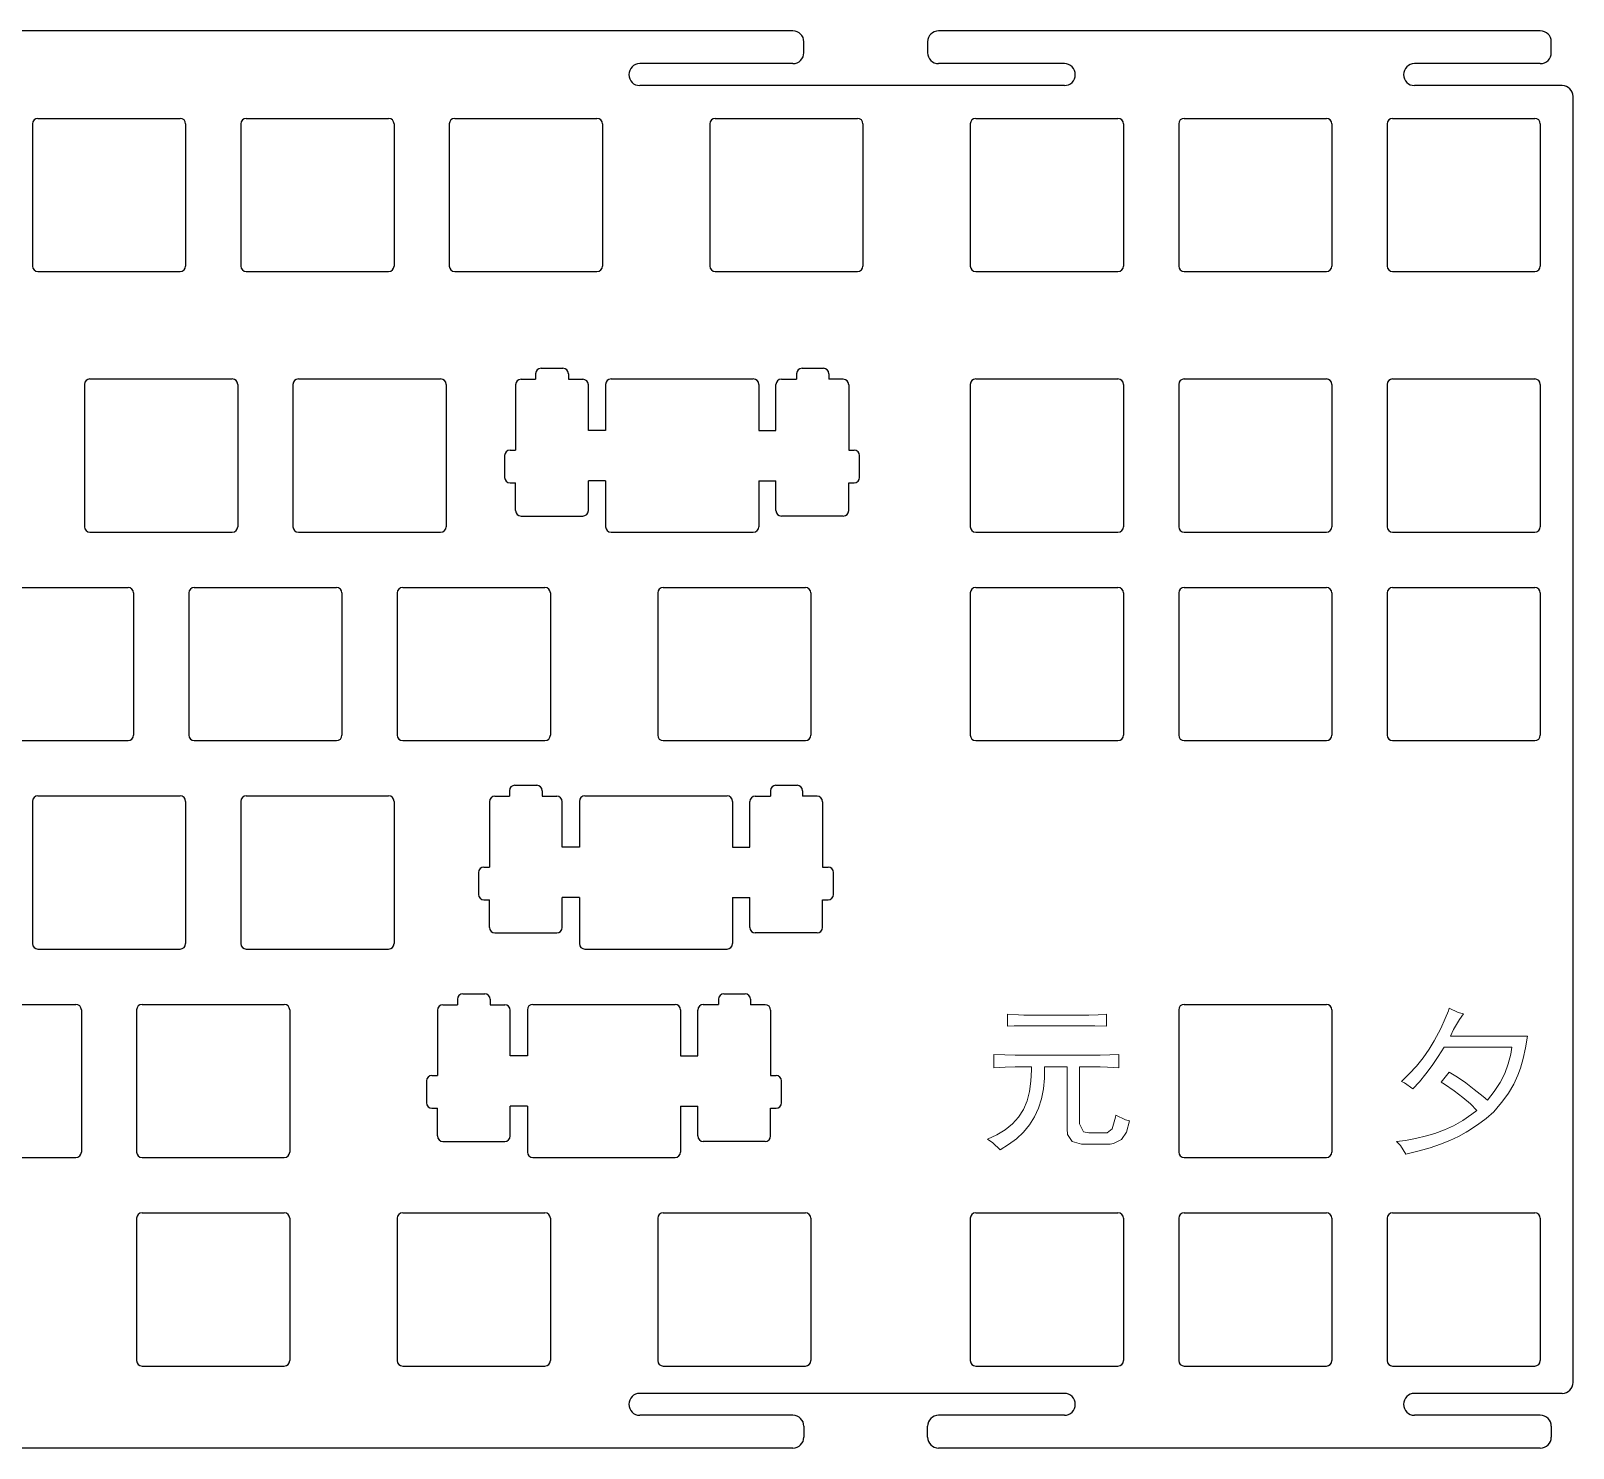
# Model space of a CAD drawing. Header units: millimetres. Extents: x 2270 to 2618, y 1811 to 2010.
# Drawn here: x 2477.2 to 2618.1, y 1811.5 to 1941 of the extents above; entities that cross this region are included whole.
import ezdxf

# ---------------------------------------------------------------- set-up
doc = ezdxf.new("R2010")
doc.units = ezdxf.units.MM
doc.layers.add('SUIT-00-06_PBL1', color=7, linetype='Continuous')

msp = doc.modelspace()

# ---------------------------------------------------------------- linework, layer by layer
for p, q in [((2477.8, 1933), (2490.8, 1933)), ((2496.85, 1933), (2509.85, 1933)), ((2515.9, 1933), (2528.9, 1933)), ((2539.71, 1933), (2552.71, 1933)), ((2563.52, 1933), (2576.52, 1933)), ((2582.57, 1933), (2595.57, 1933)), ((2601.62, 1933), (2614.62, 1933)), ((2477.3, 1932.5), (2477.3, 1919.5)), ((2491.3, 1932.5), (2491.3, 1919.5)), ((2496.35, 1932.5), (2496.35, 1919.5)), ((2510.35, 1932.5), (2510.35, 1919.5)), ((2515.4, 1932.5), (2515.4, 1919.5)), ((2529.4, 1932.5), (2529.4, 1919.5)), ((2539.21, 1932.5), (2539.21, 1919.5)), ((2553.21, 1932.5), (2553.21, 1919.5)), ((2563.02, 1932.5), (2563.02, 1919.5)), ((2577.02, 1932.5), (2577.02, 1919.5)), ((2582.07, 1932.5), (2582.07, 1919.5)), ((2596.07, 1932.5), (2596.07, 1919.5)), ((2601.12, 1932.5), (2601.12, 1919.5)), ((2615.12, 1932.5), (2615.12, 1919.5)), ((2477.8, 1919), (2490.8, 1919)), ((2496.85, 1919), (2509.85, 1919)), ((2515.9, 1919), (2528.9, 1919)), ((2539.71, 1919), (2552.71, 1919)), ((2563.52, 1919), (2576.52, 1919)), ((2582.57, 1919), (2595.57, 1919)), ((2601.62, 1919), (2614.62, 1919)), ((2523.79, 1910.16), (2525.79, 1910.16)), ((2547.65, 1910.16), (2549.59, 1910.16)), ((2482.56, 1909.19), (2495.56, 1909.19)), ((2501.61, 1909.19), (2514.61, 1909.19)), ((2521.96, 1909.16), (2523.29, 1909.16)), ((2523.29, 1909.66), (2523.29, 1909.16)), ((2526.29, 1909.66), (2526.29, 1909.16)), ((2526.29, 1909.16), (2527.61, 1909.16)), ((2530.19, 1909.19), (2543.19, 1909.19)), ((2545.76, 1909.17), (2547.15, 1909.17)), ((2547.15, 1909.66), (2547.15, 1909.17)), ((2550.09, 1909.66), (2550.09, 1909.16)), ((2551.41, 1909.16), (2550.09, 1909.16)), ((2563.52, 1909.19), (2576.52, 1909.19)), ((2582.57, 1909.19), (2595.57, 1909.19)), ((2601.62, 1909.19), (2614.62, 1909.19)), ((2482.06, 1908.69), (2482.06, 1895.69)), ((2496.06, 1908.69), (2496.06, 1895.69)), ((2501.11, 1908.69), (2501.11, 1895.69)), ((2515.11, 1908.69), (2515.11, 1895.69)), ((2521.46, 1908.66), (2521.46, 1902.69)), ((2528.11, 1904.49), (2528.11, 1908.66)), ((2529.69, 1908.69), (2529.69, 1904.49)), ((2543.69, 1908.69), (2543.69, 1904.49)), ((2545.26, 1904.49), (2545.26, 1908.67)), ((2551.91, 1908.66), (2551.91, 1902.69)), ((2563.02, 1908.69), (2563.02, 1895.69)), ((2577.02, 1908.69), (2577.02, 1895.69)), ((2582.07, 1908.69), (2582.07, 1895.69)), ((2596.07, 1908.69), (2596.07, 1895.69)), ((2601.12, 1908.69), (2601.12, 1895.69)), ((2615.12, 1908.69), (2615.12, 1895.69)), ((2529.69, 1904.49), (2528.11, 1904.49)), ((2543.69, 1904.49), (2545.26, 1904.49)), ((2520.46, 1902.19), (2520.46, 1900.19)), ((2520.96, 1902.69), (2521.46, 1902.69)), ((2551.91, 1902.69), (2552.41, 1902.69)), ((2552.91, 1900.19), (2552.91, 1902.19)), ((2520.96, 1899.69), (2521.46, 1899.69)), ((2521.46, 1897.16), (2521.46, 1899.69)), ((2529.69, 1899.89), (2528.11, 1899.89)), ((2528.11, 1897.16), (2528.11, 1899.89)), ((2529.69, 1899.89), (2529.69, 1895.69)), ((2543.69, 1899.89), (2545.26, 1899.89)), ((2543.69, 1899.89), (2543.69, 1895.69)), ((2545.26, 1897.16), (2545.26, 1899.89)), ((2551.91, 1897.16), (2551.91, 1899.69)), ((2551.91, 1899.69), (2552.41, 1899.69)), ((2521.96, 1896.66), (2527.61, 1896.66)), ((2551.41, 1896.66), (2545.76, 1896.66)), ((2482.56, 1895.19), (2495.56, 1895.19)), ((2501.61, 1895.19), (2514.61, 1895.19)), ((2530.19, 1895.19), (2543.19, 1895.19)), ((2563.52, 1895.19), (2576.52, 1895.19)), ((2582.57, 1895.19), (2595.57, 1895.19)), ((2601.62, 1895.19), (2614.62, 1895.19)), ((2473.04, 1890.14), (2486.04, 1890.14)), ((2486.54, 1889.64), (2486.54, 1876.64)), ((2491.59, 1889.64), (2491.59, 1876.64)), ((2492.09, 1890.14), (2505.09, 1890.14)), ((2505.59, 1889.64), (2505.59, 1876.64)), ((2510.64, 1889.64), (2510.64, 1876.64)), ((2511.14, 1890.14), (2524.14, 1890.14)), ((2524.64, 1889.64), (2524.64, 1876.64)), ((2534.45, 1889.64), (2534.45, 1876.64)), ((2534.95, 1890.14), (2547.95, 1890.14)), ((2548.45, 1889.64), (2548.45, 1876.64)), ((2563.02, 1889.64), (2563.02, 1876.64)), ((2563.52, 1890.14), (2576.52, 1890.14)), ((2577.02, 1889.64), (2577.02, 1876.64)), ((2582.07, 1889.64), (2582.07, 1876.64)), ((2582.57, 1890.14), (2595.57, 1890.14)), ((2596.07, 1889.64), (2596.07, 1876.64)), ((2601.12, 1889.64), (2601.12, 1876.64)), ((2601.62, 1890.14), (2614.62, 1890.14)), ((2615.12, 1889.64), (2615.12, 1876.64)), ((2473.04, 1876.14), (2486.04, 1876.14)), ((2492.09, 1876.14), (2505.09, 1876.14)), ((2511.14, 1876.14), (2524.14, 1876.14)), ((2534.95, 1876.14), (2547.95, 1876.14)), ((2563.52, 1876.14), (2576.52, 1876.14)), ((2582.57, 1876.14), (2595.57, 1876.14)), ((2601.62, 1876.14), (2614.62, 1876.14)), ((2477.8, 1871.09), (2490.8, 1871.09)), ((2496.85, 1871.09), (2509.85, 1871.09)), ((2519.57, 1871.06), (2520.89, 1871.06)), ((2520.89, 1871.56), (2520.89, 1871.06)), ((2521.39, 1872.06), (2523.39, 1872.06)), ((2523.89, 1871.56), (2523.89, 1871.06)), ((2523.89, 1871.06), (2525.22, 1871.06)), ((2527.79, 1871.09), (2540.79, 1871.09)), ((2543.37, 1871.07), (2544.76, 1871.07)), ((2544.76, 1871.56), (2544.76, 1871.07)), ((2545.26, 1872.06), (2547.19, 1872.06)), ((2547.69, 1871.56), (2547.69, 1871.06)), ((2549.02, 1871.06), (2547.69, 1871.06)), ((2477.3, 1870.59), (2477.3, 1857.59)), ((2491.3, 1870.59), (2491.3, 1857.59)), ((2496.35, 1870.59), (2496.35, 1857.59)), ((2510.35, 1870.59), (2510.35, 1857.59)), ((2519.07, 1870.56), (2519.07, 1864.59)), ((2525.72, 1866.39), (2525.72, 1870.56)), ((2527.29, 1870.59), (2527.29, 1866.39)), ((2541.29, 1870.59), (2541.29, 1866.39)), ((2542.87, 1866.39), (2542.87, 1870.57)), ((2549.52, 1870.56), (2549.52, 1864.59)), ((2527.29, 1866.39), (2525.72, 1866.39)), ((2541.29, 1866.39), (2542.87, 1866.39)), ((2518.07, 1864.09), (2518.07, 1862.09)), ((2518.57, 1864.59), (2519.07, 1864.59)), ((2549.52, 1864.59), (2550.02, 1864.59)), ((2550.52, 1862.09), (2550.52, 1864.09)), ((2518.57, 1861.59), (2519.07, 1861.59)), ((2519.07, 1859.06), (2519.07, 1861.59)), ((2527.29, 1861.79), (2525.72, 1861.79)), ((2525.72, 1859.06), (2525.72, 1861.79)), ((2527.29, 1861.79), (2527.29, 1857.59)), ((2541.29, 1861.79), (2542.87, 1861.79)), ((2541.29, 1861.79), (2541.29, 1857.59)), ((2542.87, 1859.06), (2542.87, 1861.79)), ((2549.52, 1859.06), (2549.52, 1861.59)), ((2549.52, 1861.59), (2550.02, 1861.59)), ((2519.57, 1858.56), (2525.22, 1858.56)), ((2549.02, 1858.56), (2543.37, 1858.56)), ((2477.8, 1857.09), (2490.8, 1857.09)), ((2496.85, 1857.09), (2509.85, 1857.09)), ((2527.79, 1857.09), (2540.79, 1857.09)), ((2516.14, 1852.51), (2516.14, 1852.01)), ((2516.64, 1853.01), (2518.64, 1853.01)), ((2519.14, 1852.51), (2519.14, 1852.01)), ((2540, 1852.51), (2540, 1852.02)), ((2540.5, 1853.01), (2542.44, 1853.01)), ((2542.94, 1852.51), (2542.94, 1852.01)), ((2468.27, 1852.04), (2481.27, 1852.04)), ((2481.77, 1851.54), (2481.77, 1838.54)), ((2486.82, 1851.54), (2486.82, 1838.54)), ((2487.32, 1852.04), (2500.32, 1852.04)), ((2500.82, 1851.54), (2500.82, 1838.54)), ((2514.32, 1851.51), (2514.32, 1845.54)), ((2514.82, 1852.01), (2516.14, 1852.01)), ((2519.14, 1852.01), (2520.47, 1852.01)), ((2520.97, 1847.34), (2520.97, 1851.51)), ((2522.54, 1851.54), (2522.54, 1847.34)), ((2523.04, 1852.04), (2536.04, 1852.04)), ((2536.54, 1851.54), (2536.54, 1847.34)), ((2538.12, 1847.34), (2538.12, 1851.52)), ((2538.62, 1852.02), (2540, 1852.02)), ((2544.27, 1852.01), (2542.94, 1852.01)), ((2544.77, 1851.51), (2544.77, 1845.54)), ((2582.07, 1851.54), (2582.07, 1838.54)), ((2582.57, 1852.04), (2595.57, 1852.04)), ((2596.07, 1851.54), (2596.07, 1838.54)), ((2522.54, 1847.34), (2520.97, 1847.34)), ((2536.54, 1847.34), (2538.12, 1847.34)), ((2513.82, 1845.54), (2514.32, 1845.54)), ((2544.77, 1845.54), (2545.27, 1845.54)), ((2513.32, 1845.04), (2513.32, 1843.04)), ((2545.77, 1843.04), (2545.77, 1845.04)), ((2513.82, 1842.54), (2514.32, 1842.54)), ((2514.32, 1840.01), (2514.32, 1842.54)), ((2522.54, 1842.74), (2520.97, 1842.74)), ((2520.97, 1840.01), (2520.97, 1842.74)), ((2522.54, 1842.74), (2522.54, 1838.54)), ((2536.54, 1842.74), (2538.12, 1842.74)), ((2536.54, 1842.74), (2536.54, 1838.54)), ((2538.12, 1840.01), (2538.12, 1842.74)), ((2544.77, 1840.01), (2544.77, 1842.54)), ((2544.77, 1842.54), (2545.27, 1842.54)), ((2514.82, 1839.51), (2520.47, 1839.51)), ((2544.27, 1839.51), (2538.62, 1839.51)), ((2468.27, 1838.04), (2481.27, 1838.04)), ((2487.32, 1838.04), (2500.32, 1838.04)), ((2523.04, 1838.04), (2536.04, 1838.04)), ((2582.57, 1838.04), (2595.57, 1838.04)), ((2487.32, 1832.99), (2500.32, 1832.99)), ((2511.14, 1832.99), (2524.14, 1832.99)), ((2534.95, 1832.99), (2547.95, 1832.99)), ((2563.52, 1832.99), (2576.52, 1832.99)), ((2582.57, 1832.99), (2595.57, 1832.99)), ((2601.62, 1832.99), (2614.62, 1832.99)), ((2486.82, 1832.49), (2486.82, 1819.49)), ((2500.82, 1832.49), (2500.82, 1819.49)), ((2510.64, 1832.49), (2510.64, 1819.49)), ((2524.64, 1832.49), (2524.64, 1819.49)), ((2534.45, 1832.49), (2534.45, 1819.49)), ((2548.45, 1832.49), (2548.45, 1819.49)), ((2563.02, 1832.49), (2563.02, 1819.49)), ((2577.02, 1832.49), (2577.02, 1819.49)), ((2582.07, 1832.49), (2582.07, 1819.49)), ((2596.07, 1832.49), (2596.07, 1819.49)), ((2601.12, 1832.49), (2601.12, 1819.49)), ((2615.12, 1832.49), (2615.12, 1819.49)), ((2487.32, 1818.99), (2500.32, 1818.99)), ((2511.14, 1818.99), (2524.14, 1818.99)), ((2534.95, 1818.99), (2547.95, 1818.99)), ((2563.52, 1818.99), (2576.52, 1818.99)), ((2582.57, 1818.99), (2595.57, 1818.99)), ((2601.62, 1818.99), (2614.62, 1818.99))]:
    msp.add_line(p, q)
at = {"color": 7, "lineweight": 0}
for points in [[(2567.92, 1851.06), (2567.44, 1851.08), (2566.43, 1851.13)], [(2566.43, 1851.13), (2566.43, 1850.04), (2567.04, 1850.07), (2567.97, 1850.09), (2573.86, 1850.09)], [(2575.48, 1851.13), (2574.7, 1851.09), (2573.86, 1851.06), (2567.92, 1851.06)], [(2573.86, 1850.09), (2574.39, 1850.09), (2575.48, 1850.04), (2575.48, 1851.13)], [(2606.79, 1851.69), (2606.72, 1851.46), (2606.44, 1850.74), (2606.02, 1849.83), (2605.42, 1848.71)], [(2611.62, 1843.11), (2612.21, 1843.92), (2612.69, 1844.74), (2613.08, 1845.57), (2613.31, 1846.21), (2613.56, 1847.1), (2613.77, 1848.07), (2613.94, 1849.12), (2606.91, 1849.12), (2607.2, 1849.73), (2607.73, 1850.67), (2608.11, 1851.18), (2607.61, 1851.3), (2606.79, 1851.69)], [(2605.42, 1848.71), (2604.95, 1847.94), (2604.4, 1847.15), (2603.81, 1846.39), (2603.15, 1845.68), (2602.44, 1844.99), (2602.71, 1844.87), (2603.48, 1844.31), (2604.07, 1844.96), (2604.67, 1845.68), (2605.24, 1846.44), (2605.8, 1847.26), (2606.33, 1848.14), (2612.52, 1848.14)], [(2612.52, 1848.14), (2612.42, 1847.49), (2612.19, 1846.6), (2611.88, 1845.73), (2611.45, 1844.89), (2610.91, 1844.07), (2610.28, 1843.28)], [(2567.11, 1847.4), (2567.11, 1847.4), (2566.19, 1847.42), (2565.17, 1847.45)], [(2565.17, 1847.45), (2565.17, 1846.25), (2565.18, 1846.25), (2566.2, 1846.3), (2567.11, 1846.32), (2568.61, 1846.32)], [(2576.61, 1847.45), (2575.77, 1847.42), (2574.9, 1847.4), (2567.11, 1847.4)], [(2574.9, 1846.32), (2575.56, 1846.3), (2576.61, 1846.25), (2576.61, 1847.45)], [(2568.61, 1846.32), (2568.61, 1846.07), (2568.57, 1845.03), (2568.44, 1844.09), (2568.21, 1843.22), (2567.87, 1842.43), (2567.42, 1841.72), (2566.88, 1841.11), (2566.22, 1840.57), (2565.46, 1840.11), (2564.59, 1839.73), (2565.08, 1839.38), (2565.74, 1838.76), (2566.5, 1839.22), (2567.24, 1839.76), (2567.88, 1840.37), (2568.43, 1841.03), (2568.89, 1841.77), (2569.25, 1842.56), (2569.53, 1843.4), (2569.71, 1844.31), (2569.81, 1845.28), (2569.81, 1846.32), (2571.87, 1846.32)], [(2569.81, 1846.32), (2571.87, 1846.32), (2571.87, 1840.65), (2571.92, 1840.14)], [(2569.81, 1846.32), (2571.87, 1846.32), (2571.87, 1840.65), (2571.92, 1840.14)], [(2571.87, 1846.32), (2569.81, 1846.32), (2569.81, 1846.32)], [(2569.81, 1846.32), (2571.87, 1846.32)], [(2573.86, 1840.3), (2573.37, 1840.4), (2573.01, 1841.11), (2573.01, 1846.32)], [(2573.86, 1840.3), (2573.37, 1840.4), (2573.01, 1841.11), (2573.01, 1846.32)], [(2573.01, 1846.32), (2574.9, 1846.32)], [(2606.79, 1845.85), (2606.67, 1845.68), (2606.05, 1844.94), (2606.36, 1844.74), (2607.25, 1844.13), (2608.04, 1843.54), (2608.73, 1842.95), (2609.31, 1842.35), (2608.85, 1841.99), (2608.03, 1841.43), (2607.2, 1840.95), (2606.35, 1840.56), (2605.47, 1840.25), (2604.71, 1840.02), (2603.71, 1839.77), (2602.8, 1839.6), (2601.98, 1839.5), (2602.33, 1839.14), (2602.84, 1838.35), (2602.94, 1838.37), (2604.04, 1838.65), (2605.06, 1838.94), (2606, 1839.27), (2606.86, 1839.6), (2607.65, 1839.97), (2608.34, 1840.36), (2608.5, 1840.44), (2609.39, 1841.02), (2610.17, 1841.61), (2610.86, 1842.22), (2611.43, 1842.88), (2611.62, 1843.11)], [(2610.28, 1843.28), (2609.89, 1843.62), (2609.08, 1844.26), (2608.31, 1844.86), (2607.55, 1845.38), (2606.79, 1845.85)], [(2571.92, 1840.14), (2572.33, 1839.5), (2573.19, 1839.27), (2575.81, 1839.27), (2576.12, 1839.32), (2576.83, 1839.68), (2577.3, 1840.37), (2577.58, 1841.39), (2577.21, 1841.49), (2576.33, 1841.9)], [(2576.33, 1841.9), (2576.3, 1841.72), (2575.99, 1840.65), (2575.53, 1840.3), (2573.86, 1840.3)]]:
    msp.add_lwpolyline(points, dxfattribs=at)
for centre, radius, start, end in [((2532.81, 1937), 1, 90, 270), ((2571.62, 1937), 1, 270, 90), ((2603.62, 1937), 1, 90, 270), ((2477.8, 1932.5), 0.5, 90, 180), ((2490.8, 1932.5), 0.5, 360, 90), ((2496.85, 1932.5), 0.5, 90, 180), ((2509.85, 1932.5), 0.5, 360, 90), ((2515.9, 1932.5), 0.5, 90, 180), ((2528.9, 1932.5), 0.5, 360, 90), ((2539.71, 1932.5), 0.5, 90, 180), ((2552.71, 1932.5), 0.5, 360, 90), ((2563.52, 1932.5), 0.5, 90, 180), ((2576.52, 1932.5), 0.5, 360, 90), ((2582.57, 1932.5), 0.5, 90, 180), ((2595.57, 1932.5), 0.5, 360, 90), ((2601.62, 1932.5), 0.5, 90, 180), ((2614.62, 1932.5), 0.5, 360, 90), ((2477.8, 1919.5), 0.5, 180, 270), ((2490.8, 1919.5), 0.5, 270, 360), ((2496.85, 1919.5), 0.5, 180, 270), ((2509.85, 1919.5), 0.5, 270, 360), ((2515.9, 1919.5), 0.5, 180, 270), ((2528.9, 1919.5), 0.5, 270, 360), ((2539.71, 1919.5), 0.5, 180, 270), ((2552.71, 1919.5), 0.5, 270, 360), ((2563.52, 1919.5), 0.5, 180, 270), ((2576.52, 1919.5), 0.5, 270, 360), ((2582.57, 1919.5), 0.5, 180, 270), ((2595.57, 1919.5), 0.5, 270, 360), ((2601.62, 1919.5), 0.5, 180, 270), ((2614.62, 1919.5), 0.5, 270, 360), ((2523.79, 1909.66), 0.5, 90, 180), ((2525.79, 1909.66), 0.5, 0, 90), ((2547.65, 1909.66), 0.5, 90, 180), ((2549.59, 1909.66), 0.5, 0, 90), ((2482.56, 1908.69), 0.5, 90, 180), ((2495.56, 1908.69), 0.5, 360, 90), ((2501.61, 1908.69), 0.5, 90, 180), ((2514.61, 1908.69), 0.5, 360, 90), ((2521.96, 1908.66), 0.5, 90, 180), ((2527.61, 1908.66), 0.5, 0, 90), ((2530.19, 1908.69), 0.5, 90, 180), ((2543.19, 1908.69), 0.5, 0, 90), ((2545.76, 1908.67), 0.5, 90, 180), ((2551.41, 1908.66), 0.5, 0, 90), ((2563.52, 1908.69), 0.5, 90, 180), ((2576.52, 1908.69), 0.5, 360, 90), ((2582.57, 1908.69), 0.5, 90, 180), ((2595.57, 1908.69), 0.5, 360, 90), ((2601.62, 1908.69), 0.5, 90, 180), ((2614.62, 1908.69), 0.5, 360, 90), ((2520.96, 1902.19), 0.5, 90, 180), ((2552.41, 1902.19), 0.5, 360, 90), ((2520.96, 1900.19), 0.5, 180, 270), ((2552.41, 1900.19), 0.5, 270, 360), ((2521.96, 1897.16), 0.5, 180, 270), ((2527.61, 1897.16), 0.5, 270, 0), ((2545.76, 1897.16), 0.5, 180, 270), ((2551.41, 1897.16), 0.5, 270, 360), ((2482.56, 1895.69), 0.5, 180, 270), ((2495.56, 1895.69), 0.5, 270, 360), ((2501.61, 1895.69), 0.5, 180, 270), ((2514.61, 1895.69), 0.5, 270, 360), ((2530.19, 1895.69), 0.5, 180, 270), ((2543.19, 1895.69), 0.5, 270, 0), ((2563.52, 1895.69), 0.5, 180, 270), ((2576.52, 1895.69), 0.5, 270, 360), ((2582.57, 1895.69), 0.5, 180, 270), ((2595.57, 1895.69), 0.5, 270, 360), ((2601.62, 1895.69), 0.5, 180, 270), ((2614.62, 1895.69), 0.5, 270, 360), ((2486.04, 1889.64), 0.5, 360, 90), ((2492.09, 1889.64), 0.5, 90, 180), ((2505.09, 1889.64), 0.5, 360, 90), ((2511.14, 1889.64), 0.5, 90, 180), ((2524.14, 1889.64), 0.5, 360, 90), ((2534.95, 1889.64), 0.5, 90, 180), ((2547.95, 1889.64), 0.5, 360, 90), ((2563.52, 1889.64), 0.5, 90, 180), ((2576.52, 1889.64), 0.5, 360, 90), ((2582.57, 1889.64), 0.5, 90, 180), ((2595.57, 1889.64), 0.5, 360, 90), ((2601.62, 1889.64), 0.5, 90, 180), ((2614.62, 1889.64), 0.5, 360, 90), ((2486.04, 1876.64), 0.5, 270, 360), ((2492.09, 1876.64), 0.5, 180, 270), ((2505.09, 1876.64), 0.5, 270, 360), ((2511.14, 1876.64), 0.5, 180, 270), ((2524.14, 1876.64), 0.5, 270, 360), ((2534.95, 1876.64), 0.5, 180, 270), ((2547.95, 1876.64), 0.5, 270, 360), ((2563.52, 1876.64), 0.5, 180, 270), ((2576.52, 1876.64), 0.5, 270, 360), ((2582.57, 1876.64), 0.5, 180, 270), ((2595.57, 1876.64), 0.5, 270, 360), ((2601.62, 1876.64), 0.5, 180, 270), ((2614.62, 1876.64), 0.5, 270, 360), ((2477.8, 1870.59), 0.5, 90, 180), ((2490.8, 1870.59), 0.5, 360, 90), ((2496.85, 1870.59), 0.5, 90, 180), ((2509.85, 1870.59), 0.5, 360, 90), ((2519.57, 1870.56), 0.5, 90, 180), ((2521.39, 1871.56), 0.5, 90, 180), ((2523.39, 1871.56), 0.5, 0, 90), ((2525.22, 1870.56), 0.5, 0, 90), ((2527.79, 1870.59), 0.5, 90, 180), ((2540.79, 1870.59), 0.5, 0, 90), ((2543.37, 1870.57), 0.5, 90, 180), ((2545.26, 1871.56), 0.5, 90, 180), ((2547.19, 1871.56), 0.5, 0, 90), ((2549.02, 1870.56), 0.5, 0, 90), ((2518.57, 1864.09), 0.5, 90, 180), ((2550.02, 1864.09), 0.5, 360, 90), ((2518.57, 1862.09), 0.5, 180, 270), ((2550.02, 1862.09), 0.5, 270, 360), ((2519.57, 1859.06), 0.5, 180, 270), ((2525.22, 1859.06), 0.5, 270, 0), ((2543.37, 1859.06), 0.5, 180, 270), ((2549.02, 1859.06), 0.5, 270, 360), ((2477.8, 1857.59), 0.5, 180, 270), ((2490.8, 1857.59), 0.5, 270, 360), ((2496.85, 1857.59), 0.5, 180, 270), ((2509.85, 1857.59), 0.5, 270, 360), ((2527.79, 1857.59), 0.5, 180, 270), ((2540.79, 1857.59), 0.5, 270, 0), ((2516.64, 1852.51), 0.5, 90, 180), ((2518.64, 1852.51), 0.5, 0, 90), ((2540.5, 1852.51), 0.5, 90, 180), ((2542.44, 1852.51), 0.5, 0, 90), ((2481.27, 1851.54), 0.5, 360, 90), ((2487.32, 1851.54), 0.5, 90, 180), ((2500.32, 1851.54), 0.5, 360, 90), ((2514.82, 1851.51), 0.5, 90, 180), ((2520.47, 1851.51), 0.5, 0, 90), ((2523.04, 1851.54), 0.5, 90, 180), ((2536.04, 1851.54), 0.5, 0, 90), ((2538.62, 1851.52), 0.5, 90, 180), ((2544.27, 1851.51), 0.5, 0, 90), ((2582.57, 1851.54), 0.5, 90, 180), ((2595.57, 1851.54), 0.5, 360, 90), ((2513.82, 1845.04), 0.5, 90, 180), ((2545.27, 1845.04), 0.5, 360, 90), ((2513.82, 1843.04), 0.5, 180, 270), ((2545.27, 1843.04), 0.5, 270, 360), ((2514.82, 1840.01), 0.5, 180, 270), ((2520.47, 1840.01), 0.5, 270, 0), ((2538.62, 1840.01), 0.5, 180, 270), ((2544.27, 1840.01), 0.5, 270, 360), ((2481.27, 1838.54), 0.5, 270, 360), ((2487.32, 1838.54), 0.5, 180, 270), ((2500.32, 1838.54), 0.5, 270, 360), ((2523.04, 1838.54), 0.5, 180, 270), ((2536.04, 1838.54), 0.5, 270, 0), ((2582.57, 1838.54), 0.5, 180, 270), ((2595.57, 1838.54), 0.5, 270, 360), ((2487.32, 1832.49), 0.5, 90, 180), ((2500.32, 1832.49), 0.5, 360, 90), ((2511.14, 1832.49), 0.5, 90, 180), ((2524.14, 1832.49), 0.5, 360, 90), ((2534.95, 1832.49), 0.5, 90, 180), ((2547.95, 1832.49), 0.5, 360, 90), ((2563.52, 1832.49), 0.5, 90, 180), ((2576.52, 1832.49), 0.5, 360, 90), ((2582.57, 1832.49), 0.5, 90, 180), ((2595.57, 1832.49), 0.5, 360, 90), ((2601.62, 1832.49), 0.5, 90, 180), ((2614.62, 1832.49), 0.5, 360, 90), ((2487.32, 1819.49), 0.5, 180, 270), ((2500.32, 1819.49), 0.5, 270, 360), ((2511.14, 1819.49), 0.5, 180, 270), ((2524.14, 1819.49), 0.5, 270, 360), ((2534.95, 1819.49), 0.5, 180, 270), ((2547.95, 1819.49), 0.5, 270, 360), ((2563.52, 1819.49), 0.5, 180, 270), ((2576.52, 1819.49), 0.5, 270, 360), ((2582.57, 1819.49), 0.5, 180, 270), ((2595.57, 1819.49), 0.5, 270, 360), ((2601.62, 1819.49), 0.5, 180, 270), ((2614.62, 1819.49), 0.5, 270, 360), ((2532.81, 1815.49), 1, 90, 270), ((2571.62, 1815.49), 1, 270, 90), ((2603.62, 1815.49), 1, 90, 270)]:
    msp.add_arc(centre, radius, start, end)
at = {"layer": 'SUIT-00-06_PBL1', "color": 7, "linetype": 'Continuous'}
for p, q in [((2546.81, 1941), (2450.81, 1941)), ((2547.81, 1939), (2547.81, 1940)), ((2559.12, 1940), (2559.12, 1939)), ((2615.12, 1941), (2560.12, 1941)), ((2616.12, 1939), (2616.12, 1940)), ((2546.81, 1938), (2532.81, 1938)), ((2571.62, 1938), (2560.12, 1938)), ((2615.12, 1938), (2603.62, 1938)), ((2571.62, 1936), (2532.81, 1936)), ((2617.12, 1936), (2603.62, 1936)), ((2618.12, 1817.49), (2618.12, 1935)), ((2571.62, 1816.49), (2532.81, 1816.49)), ((2617.12, 1816.49), (2603.62, 1816.49)), ((2546.81, 1814.49), (2532.81, 1814.49)), ((2571.62, 1814.49), (2560.12, 1814.49)), ((2615.12, 1814.49), (2603.62, 1814.49)), ((2547.81, 1813.49), (2547.81, 1812.49)), ((2559.12, 1812.49), (2559.12, 1813.49)), ((2616.12, 1813.49), (2616.12, 1812.49)), ((2546.81, 1811.49), (2450.81, 1811.49)), ((2615.12, 1811.49), (2560.12, 1811.49))]:
    msp.add_line(p, q, dxfattribs=at)
for centre, start, end in [((2546.81, 1940), 0, 90), ((2560.12, 1940), 90, 180), ((2615.12, 1940), 0, 90), ((2546.81, 1939), 270, 0), ((2560.12, 1939), 180, 270), ((2615.12, 1939), 270, 0), ((2617.12, 1935), 0, 90), ((2617.12, 1817.49), 270, 0), ((2546.81, 1813.49), 0, 90), ((2560.12, 1813.49), 90, 180), ((2615.12, 1813.49), 0, 90), ((2546.81, 1812.49), 270, 0), ((2560.12, 1812.49), 180, 270), ((2615.12, 1812.49), 270, 0)]:
    msp.add_arc(centre, 1, start, end, dxfattribs=at)

doc.saveas('drawing.dxf')
